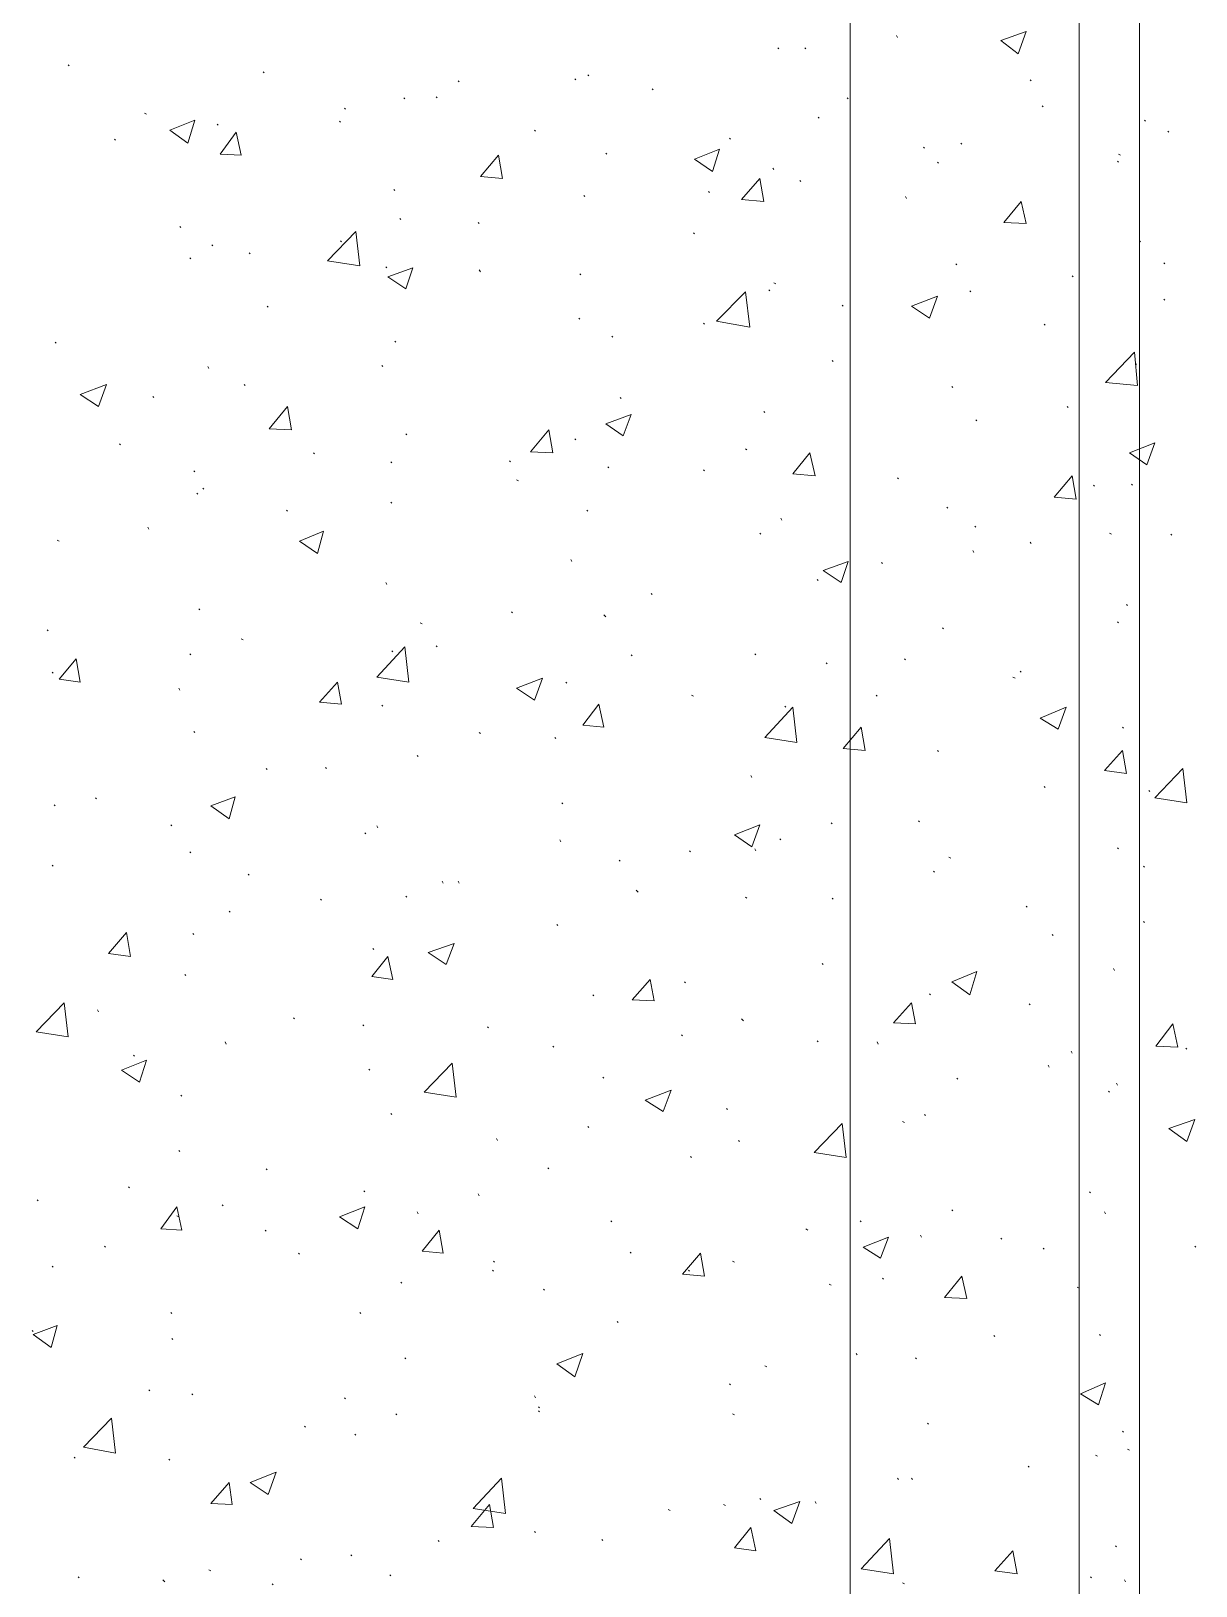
# Model space of a CAD drawing. Header units: millimetres. Extents: x 2928 to 3112, y 1220 to 1280.
# Drawn here: x 2978.7 to 2980.632, y 1243.07 to 1245.648 of the extents above; entities that cross this region are included whole.
import ezdxf

# ---------------------------------------------------------------- set-up
doc = ezdxf.new("R2010")
doc.units = ezdxf.units.MM

msp = doc.modelspace()

# ---------------------------------------------------------------- linework, layer by layer
at = {"color": 253, "linetype": 'Continuous', "lineweight": 5, "true_color": 0x9a9a9a}
for points in [[(2980.05854, 1262.93893), (2980.05854, 1240.41361), (2980.05854, 1240.41361)], [(2961.3116, 1241.9003), (2980.43854, 1241.9003), (2980.43854, 1247.74538), (2972.27343, 1247.74538), (2972.27343, 1256.61384), (2980.43854, 1256.61384), (2980.43854, 1261.45224), (2961.3116, 1261.45224), (2961.3116, 1249.1904)]]:
    msp.add_lwpolyline(points, dxfattribs=at)
msp.add_lwpolyline([(2941.98633, 1261.55224), (2980.53854, 1261.55224), (2980.53854, 1241.8003), (2941.98633, 1241.8003)], close=True, dxfattribs=at)
at = {"color": 92, "linetype": 'Continuous', "lineweight": 13, "true_color": 0x00b800}
for points in [[(2980.30854, 1245.63202), (2980.35021, 1245.64702), (2980.35021, 1245.64702)], [(2980.33687, 1245.61035), (2980.35021, 1245.64702), (2980.35021, 1245.64702)], [(2980.13687, 1245.63702), (2980.13521, 1245.64035), (2980.13521, 1245.64035)], [(2980.30854, 1245.63202), (2980.33687, 1245.61035), (2980.33687, 1245.61035)], [(2979.9402, 1245.61868), (2979.93854, 1245.62035), (2979.93854, 1245.62035)], [(2979.9852, 1245.61868), (2979.98354, 1245.62035), (2979.98354, 1245.62035)], [(2978.76352, 1245.59035), (2978.76185, 1245.59202), (2978.76185, 1245.59202)], [(2979.08686, 1245.57868), (2979.08519, 1245.58035), (2979.08519, 1245.58035)], [(2979.6252, 1245.57368), (2979.62353, 1245.57535), (2979.62353, 1245.57535)], [(2979.41019, 1245.56368), (2979.40853, 1245.56535), (2979.40853, 1245.56535)], [(2979.60353, 1245.56702), (2979.60186, 1245.56868), (2979.60186, 1245.56868)], [(2979.73187, 1245.55035), (2979.7302, 1245.55202), (2979.7302, 1245.55202)], [(2980.35854, 1245.56535), (2980.35687, 1245.56702), (2980.35687, 1245.56702)], [(2979.22186, 1245.51868), (2979.22019, 1245.52035), (2979.22019, 1245.52035)], [(2979.32019, 1245.53535), (2979.31853, 1245.53702), (2979.31853, 1245.53702)], [(2979.37353, 1245.53702), (2979.37186, 1245.53868), (2979.37186, 1245.53868)], [(2980.0552, 1245.53535), (2980.05354, 1245.53702), (2980.05354, 1245.53702)], [(2980.37854, 1245.52202), (2980.37688, 1245.52368), (2980.37688, 1245.52368)], [(2978.89185, 1245.51035), (2978.88852, 1245.51202), (2978.88852, 1245.51202)], [(2978.93019, 1245.48368), (2978.97186, 1245.50035), (2978.97186, 1245.50035)], [(2978.96019, 1245.46201), (2978.97186, 1245.50035), (2978.97186, 1245.50035)], [(2979.01019, 1245.49201), (2979.00852, 1245.49368), (2979.00852, 1245.49368)], [(2979.21353, 1245.49702), (2979.21186, 1245.49868), (2979.21186, 1245.49868)], [(2980.00687, 1245.50368), (2980.0052, 1245.50535), (2980.0052, 1245.50535)], [(2980.54854, 1245.49868), (2980.54688, 1245.50035), (2980.54688, 1245.50035)], [(2978.84019, 1245.46701), (2978.83852, 1245.46868), (2978.83852, 1245.46868)], [(2978.93019, 1245.48368), (2978.96019, 1245.46201), (2978.96019, 1245.46201)], [(2979.01352, 1245.44368), (2979.04019, 1245.48035), (2979.04019, 1245.48035)], [(2979.04852, 1245.44201), (2979.04019, 1245.48035), (2979.04019, 1245.48035)], [(2979.53686, 1245.48201), (2979.5352, 1245.48368), (2979.5352, 1245.48368)], [(2979.8602, 1245.46868), (2979.85853, 1245.47035), (2979.85853, 1245.47035)], [(2980.58688, 1245.48035), (2980.58521, 1245.48201), (2980.58521, 1245.48201)], [(2979.01352, 1245.44368), (2979.04852, 1245.44201), (2979.04852, 1245.44201)], [(2979.4452, 1245.40701), (2979.4752, 1245.44201), (2979.4752, 1245.44201)], [(2979.48186, 1245.40368), (2979.4752, 1245.44201), (2979.4752, 1245.44201)], [(2979.6552, 1245.44368), (2979.65353, 1245.44535), (2979.65353, 1245.44535)], [(2979.8002, 1245.43535), (2979.84187, 1245.45201), (2979.84187, 1245.45201)], [(2979.8302, 1245.41535), (2979.84187, 1245.45201), (2979.84187, 1245.45201)], [(2980.18187, 1245.45368), (2980.18021, 1245.45535), (2980.18021, 1245.45535)], [(2980.24354, 1245.46035), (2980.24187, 1245.46201), (2980.24187, 1245.46201)], [(2980.50688, 1245.44201), (2980.50354, 1245.44368), (2980.50354, 1245.44368)], [(2979.8002, 1245.43535), (2979.8302, 1245.41535), (2979.8302, 1245.41535)], [(2979.93187, 1245.41868), (2979.9302, 1245.42035), (2979.9302, 1245.42035)], [(2980.20521, 1245.42868), (2980.20354, 1245.43035), (2980.20354, 1245.43035)], [(2980.50354, 1245.43035), (2980.50188, 1245.43201), (2980.50188, 1245.43201)], [(2979.4452, 1245.40701), (2979.48186, 1245.40368), (2979.48186, 1245.40368)], [(2979.87853, 1245.36868), (2979.90854, 1245.40368), (2979.90854, 1245.40368)], [(2979.9152, 1245.36535), (2979.90854, 1245.40368), (2979.90854, 1245.40368)], [(2979.97687, 1245.39868), (2979.9752, 1245.40035), (2979.9752, 1245.40035)], [(2979.30353, 1245.38368), (2979.30186, 1245.38535), (2979.30186, 1245.38535)], [(2979.61853, 1245.37368), (2979.61686, 1245.37535), (2979.61686, 1245.37535)], [(2979.8252, 1245.38035), (2979.82353, 1245.38201), (2979.82353, 1245.38201)], [(2979.87853, 1245.36868), (2979.9152, 1245.36535), (2979.9152, 1245.36535)], [(2980.15187, 1245.37035), (2980.15021, 1245.37368), (2980.15021, 1245.37368)], [(2980.31354, 1245.33035), (2980.34187, 1245.36535), (2980.34187, 1245.36535)], [(2980.35021, 1245.32868), (2980.34187, 1245.36535), (2980.34187, 1245.36535)], [(2979.31353, 1245.33535), (2979.31186, 1245.33701), (2979.31186, 1245.33701)], [(2978.94852, 1245.32201), (2978.94685, 1245.32368), (2978.94685, 1245.32368)], [(2979.19186, 1245.26701), (2979.23853, 1245.31535), (2979.23853, 1245.31535)], [(2979.24519, 1245.25868), (2979.23853, 1245.31535), (2979.23853, 1245.31535)], [(2979.44353, 1245.32868), (2979.44186, 1245.33035), (2979.44186, 1245.33035)], [(2979.8002, 1245.31201), (2979.79853, 1245.31368), (2979.79853, 1245.31368)], [(2980.31354, 1245.33035), (2980.35021, 1245.32868), (2980.35021, 1245.32868)], [(2979.00186, 1245.29201), (2979.00019, 1245.29368), (2979.00019, 1245.29368)], [(2979.21519, 1245.29868), (2979.21353, 1245.30035), (2979.21353, 1245.30035)], [(2980.54021, 1245.29868), (2980.53854, 1245.30035), (2980.53854, 1245.30035)], [(2978.96519, 1245.27035), (2978.96352, 1245.27201), (2978.96352, 1245.27201)], [(2979.06352, 1245.27868), (2979.06186, 1245.28035), (2979.06186, 1245.28035)], [(2979.19186, 1245.26701), (2979.24519, 1245.25868), (2979.24519, 1245.25868)], [(2980.23521, 1245.26034), (2980.23354, 1245.26201), (2980.23354, 1245.26201)], [(2980.58021, 1245.26201), (2980.57854, 1245.26368), (2980.57854, 1245.26368)], [(2979.29019, 1245.25534), (2979.28853, 1245.25701), (2979.28853, 1245.25701)], [(2979.29186, 1245.24034), (2979.33353, 1245.25534), (2979.33353, 1245.25534)], [(2979.29186, 1245.24034), (2979.32186, 1245.22034), (2979.32186, 1245.22034)], [(2979.32186, 1245.22034), (2979.33353, 1245.25534), (2979.33353, 1245.25534)], [(2979.4452, 1245.24868), (2979.44353, 1245.25201), (2979.44353, 1245.25201)], [(2979.61186, 1245.24368), (2979.6102, 1245.24534), (2979.6102, 1245.24534)], [(2980.42854, 1245.24034), (2980.42688, 1245.24201), (2980.42688, 1245.24201)], [(2979.83687, 1245.16701), (2979.8852, 1245.21534), (2979.8852, 1245.21534)], [(2979.89187, 1245.15701), (2979.8852, 1245.21534), (2979.8852, 1245.21534)], [(2979.9252, 1245.21701), (2979.92354, 1245.21868), (2979.92354, 1245.21868)], [(2979.9352, 1245.22868), (2979.93187, 1245.23034), (2979.93187, 1245.23034)], [(2980.16021, 1245.19201), (2980.20354, 1245.20868), (2980.20354, 1245.20868)], [(2980.19021, 1245.17201), (2980.20354, 1245.20868), (2980.20354, 1245.20868)], [(2980.25854, 1245.21534), (2980.25687, 1245.21701), (2980.25687, 1245.21701)], [(2979.09352, 1245.19034), (2979.09186, 1245.19201), (2979.09186, 1245.19201)], [(2980.04687, 1245.19201), (2980.0452, 1245.19368), (2980.0452, 1245.19368)], [(2980.16021, 1245.19201), (2980.19021, 1245.17201), (2980.19021, 1245.17201)], [(2980.58021, 1245.20201), (2980.57854, 1245.20368), (2980.57854, 1245.20368)], [(2979.6102, 1245.17034), (2979.60853, 1245.17201), (2979.60853, 1245.17201)], [(2979.81687, 1245.16201), (2979.8152, 1245.16368), (2979.8152, 1245.16368)], [(2979.83687, 1245.16701), (2979.89187, 1245.15701), (2979.89187, 1245.15701)], [(2980.38188, 1245.16034), (2980.38021, 1245.16201), (2980.38021, 1245.16201)], [(2978.74185, 1245.13034), (2978.74019, 1245.13201), (2978.74019, 1245.13201)], [(2979.30519, 1245.13201), (2979.30353, 1245.13368), (2979.30353, 1245.13368)], [(2979.6652, 1245.14034), (2979.66353, 1245.14201), (2979.66353, 1245.14201)], [(2980.48188, 1245.06534), (2980.53021, 1245.11534), (2980.53021, 1245.11534)], [(2980.53521, 1245.06034), (2980.53021, 1245.11534), (2980.53021, 1245.11534)], [(2978.99519, 1245.08868), (2978.99352, 1245.09201), (2978.99352, 1245.09201)], [(2979.28353, 1245.09201), (2979.28186, 1245.09368), (2979.28186, 1245.09368)], [(2980.0302, 1245.10034), (2980.02854, 1245.10201), (2980.02854, 1245.10201)], [(2980.53354, 1245.09534), (2980.53188, 1245.09701), (2980.53188, 1245.09701)], [(2978.78185, 1245.04534), (2978.82519, 1245.06201), (2978.82519, 1245.06201)], [(2978.81185, 1245.02534), (2978.82519, 1245.06201), (2978.82519, 1245.06201)], [(2979.05519, 1245.06034), (2979.05352, 1245.06201), (2979.05352, 1245.06201)], [(2980.22854, 1245.05701), (2980.22687, 1245.05868), (2980.22687, 1245.05868)], [(2980.48188, 1245.06534), (2980.53521, 1245.06034), (2980.53521, 1245.06034)], [(2978.78185, 1245.04534), (2978.81185, 1245.02534), (2978.81185, 1245.02534)], [(2978.90352, 1245.04034), (2978.90185, 1245.04201), (2978.90185, 1245.04201)], [(2979.67853, 1245.03868), (2979.67687, 1245.04034), (2979.67687, 1245.04034)], [(2979.09519, 1244.98867), (2979.12519, 1245.02534), (2979.12519, 1245.02534)], [(2979.13186, 1244.98701), (2979.12519, 1245.02534), (2979.12519, 1245.02534)], [(2979.65353, 1244.99701), (2979.6952, 1245.01201), (2979.6952, 1245.01201)], [(2979.68187, 1244.97701), (2979.6952, 1245.01201), (2979.6952, 1245.01201)], [(2979.91687, 1245.01534), (2979.9152, 1245.01701), (2979.9152, 1245.01701)], [(2980.26854, 1245.00201), (2980.26687, 1245.00367), (2980.26687, 1245.00367)], [(2980.42021, 1245.02367), (2980.41854, 1245.02534), (2980.41854, 1245.02534)], [(2979.09519, 1244.98867), (2979.13186, 1244.98701), (2979.13186, 1244.98701)], [(2979.32353, 1244.97867), (2979.32186, 1244.98034), (2979.32186, 1244.98034)], [(2979.52853, 1244.95034), (2979.55853, 1244.98701), (2979.55853, 1244.98701)], [(2979.5652, 1244.94867), (2979.55853, 1244.98701), (2979.55853, 1244.98701)], [(2979.65353, 1244.99701), (2979.68187, 1244.97701), (2979.68187, 1244.97701)], [(2978.84852, 1244.96201), (2978.84685, 1244.96367), (2978.84685, 1244.96367)], [(2979.52853, 1244.95034), (2979.5652, 1244.94867), (2979.5652, 1244.94867)], [(2979.60353, 1244.97034), (2979.60186, 1244.97201), (2979.60186, 1244.97201)], [(2979.88687, 1244.95367), (2979.8852, 1244.95534), (2979.8852, 1244.95534)], [(2980.52188, 1244.94867), (2980.56354, 1244.96534), (2980.56354, 1244.96534)], [(2980.55021, 1244.92867), (2980.56354, 1244.96534), (2980.56354, 1244.96534)], [(2979.17019, 1244.94701), (2979.16852, 1244.94867), (2979.16852, 1244.94867)], [(2979.29853, 1244.93201), (2979.29686, 1244.93367), (2979.29686, 1244.93367)], [(2979.4952, 1244.93367), (2979.49353, 1244.93534), (2979.49353, 1244.93534)], [(2979.65853, 1244.92367), (2979.65686, 1244.92534), (2979.65686, 1244.92534)], [(2979.96354, 1244.91367), (2979.99187, 1244.94867), (2979.99187, 1244.94867)], [(2980.0002, 1244.91034), (2979.99187, 1244.94867), (2979.99187, 1244.94867)], [(2980.52188, 1244.94867), (2980.55021, 1244.92867), (2980.55021, 1244.92867)], [(2978.97186, 1244.91701), (2978.97019, 1244.91867), (2978.97019, 1244.91867)], [(2979.50853, 1244.90201), (2979.5052, 1244.90367), (2979.5052, 1244.90367)], [(2979.81687, 1244.91867), (2979.8152, 1244.92034), (2979.8152, 1244.92034)], [(2979.96354, 1244.91367), (2980.0002, 1244.91034), (2980.0002, 1244.91034)], [(2980.13854, 1244.90534), (2980.13687, 1244.90701), (2980.13687, 1244.90701)], [(2980.39688, 1244.87534), (2980.42688, 1244.91034), (2980.42688, 1244.91034)], [(2980.43354, 1244.87201), (2980.42688, 1244.91034), (2980.42688, 1244.91034)], [(2978.97686, 1244.88034), (2978.97519, 1244.88201), (2978.97519, 1244.88201)], [(2978.98686, 1244.88867), (2978.98519, 1244.89034), (2978.98519, 1244.89034)], [(2980.39688, 1244.87534), (2980.43354, 1244.87201), (2980.43354, 1244.87201)], [(2980.46354, 1244.89367), (2980.46188, 1244.89534), (2980.46188, 1244.89534)], [(2980.52688, 1244.89534), (2980.52521, 1244.89701), (2980.52521, 1244.89701)], [(2979.12519, 1244.85201), (2979.12352, 1244.85367), (2979.12352, 1244.85367)], [(2979.29853, 1244.86534), (2979.29686, 1244.86701), (2979.29686, 1244.86701)], [(2979.62353, 1244.85201), (2979.62186, 1244.85367), (2979.62186, 1244.85367)], [(2980.22021, 1244.85701), (2980.21854, 1244.85867), (2980.21854, 1244.85867)], [(2978.89519, 1244.82201), (2978.89352, 1244.82534), (2978.89352, 1244.82534)], [(2979.9452, 1244.83701), (2979.94354, 1244.84034), (2979.94354, 1244.84034)], [(2980.26687, 1244.82534), (2980.26521, 1244.82701), (2980.26521, 1244.82701)], [(2978.74685, 1244.80201), (2978.74352, 1244.80367), (2978.74352, 1244.80367)], [(2979.14519, 1244.80201), (2979.18519, 1244.81867), (2979.18519, 1244.81867)], [(2979.14519, 1244.80201), (2979.17519, 1244.782), (2979.17519, 1244.782)], [(2979.17519, 1244.782), (2979.18519, 1244.81867), (2979.18519, 1244.81867)], [(2979.9102, 1244.81367), (2979.90854, 1244.81534), (2979.90854, 1244.81534)], [(2980.35854, 1244.79867), (2980.35687, 1244.80034), (2980.35687, 1244.80034)], [(2980.49188, 1244.81367), (2980.48854, 1244.81534), (2980.48854, 1244.81534)], [(2980.59188, 1244.81201), (2980.59021, 1244.81367), (2980.59021, 1244.81367)], [(2979.59686, 1244.76867), (2979.5952, 1244.772), (2979.5952, 1244.772)], [(2980.26354, 1244.78367), (2980.26187, 1244.787), (2980.26187, 1244.787)], [(2980.01354, 1244.75367), (2980.0552, 1244.76867), (2980.0552, 1244.76867)], [(2980.01354, 1244.75367), (2980.04354, 1244.73367), (2980.04354, 1244.73367)], [(2980.04354, 1244.73367), (2980.0552, 1244.76867), (2980.0552, 1244.76867)], [(2980.11187, 1244.76534), (2980.1102, 1244.767), (2980.1102, 1244.767)], [(2979.29019, 1244.73034), (2979.28853, 1244.73367), (2979.28853, 1244.73367)], [(2980.0052, 1244.737), (2980.00354, 1244.73867), (2980.00354, 1244.73867)], [(2979.7302, 1244.71367), (2979.72853, 1244.71534), (2979.72853, 1244.71534)], [(2980.51854, 1244.69534), (2980.51688, 1244.697), (2980.51688, 1244.697)], [(2978.98019, 1244.68867), (2978.97852, 1244.69034), (2978.97852, 1244.69034)], [(2979.34853, 1244.66534), (2979.34519, 1244.667), (2979.34519, 1244.667)], [(2979.49853, 1244.68367), (2979.49686, 1244.68534), (2979.49686, 1244.68534)], [(2979.65353, 1244.677), (2979.6502, 1244.68034), (2979.6502, 1244.68034)], [(2980.50354, 1244.667), (2980.50188, 1244.66867), (2980.50188, 1244.66867)], [(2978.72852, 1244.65367), (2978.72685, 1244.65534), (2978.72685, 1244.65534)], [(2980.21354, 1244.657), (2980.21187, 1244.65867), (2980.21187, 1244.65867)], [(2978.96519, 1244.61367), (2978.96352, 1244.61534), (2978.96352, 1244.61534)], [(2979.05186, 1244.63867), (2979.04852, 1244.64034), (2979.04852, 1244.64034)], [(2979.27353, 1244.577), (2979.32019, 1244.627), (2979.32019, 1244.627)], [(2979.30019, 1244.61867), (2979.29853, 1244.62034), (2979.29853, 1244.62034)], [(2979.32686, 1244.56867), (2979.32019, 1244.627), (2979.32019, 1244.627)], [(2979.37353, 1244.627), (2979.37186, 1244.62867), (2979.37186, 1244.62867)], [(2979.90187, 1244.61367), (2979.9002, 1244.61534), (2979.9002, 1244.61534)], [(2978.74685, 1244.57367), (2978.77519, 1244.607), (2978.77519, 1244.607)], [(2978.78185, 1244.56867), (2978.77519, 1244.607), (2978.77519, 1244.607)], [(2979.69687, 1244.612), (2979.6952, 1244.61367), (2979.6952, 1244.61367)], [(2980.0202, 1244.59867), (2980.01854, 1244.60034), (2980.01854, 1244.60034)], [(2980.15021, 1244.60534), (2980.14854, 1244.607), (2980.14854, 1244.607)], [(2978.73685, 1244.58367), (2978.73519, 1244.58534), (2978.73519, 1244.58534)], [(2978.74685, 1244.57367), (2978.78185, 1244.56867), (2978.78185, 1244.56867)], [(2979.17852, 1244.53533), (2979.20853, 1244.56867), (2979.20853, 1244.56867)], [(2979.21519, 1244.532), (2979.20853, 1244.56867), (2979.20853, 1244.56867)], [(2979.27353, 1244.577), (2979.32686, 1244.56867), (2979.32686, 1244.56867)], [(2979.5052, 1244.55867), (2979.54853, 1244.57534), (2979.54853, 1244.57534)], [(2979.5352, 1244.53867), (2979.54853, 1244.57534), (2979.54853, 1244.57534)], [(2979.58853, 1244.567), (2979.58686, 1244.56867), (2979.58686, 1244.56867)], [(2980.33187, 1244.57534), (2980.32854, 1244.577), (2980.32854, 1244.577)], [(2980.34187, 1244.58534), (2980.34021, 1244.587), (2980.34021, 1244.587)], [(2978.94685, 1244.55533), (2978.94519, 1244.55867), (2978.94519, 1244.55867)], [(2979.5052, 1244.55867), (2979.5352, 1244.53867), (2979.5352, 1244.53867)], [(2979.79853, 1244.54533), (2979.7952, 1244.547), (2979.7952, 1244.547)], [(2980.10354, 1244.54533), (2980.10187, 1244.547), (2980.10187, 1244.547)], [(2979.17852, 1244.53533), (2979.21519, 1244.532), (2979.21519, 1244.532)], [(2979.28353, 1244.52867), (2979.28186, 1244.53033), (2979.28186, 1244.53033)], [(2979.6152, 1244.497), (2979.64186, 1244.532), (2979.64186, 1244.532)], [(2979.6502, 1244.49367), (2979.64186, 1244.532), (2979.64186, 1244.532)], [(2979.91687, 1244.477), (2979.96354, 1244.527), (2979.96354, 1244.527)], [(2979.95187, 1244.527), (2979.9502, 1244.52867), (2979.9502, 1244.52867)], [(2979.9702, 1244.46867), (2979.96354, 1244.527), (2979.96354, 1244.527)], [(2980.37354, 1244.50867), (2980.41688, 1244.527), (2980.41688, 1244.527)], [(2980.40354, 1244.49033), (2980.41688, 1244.527), (2980.41688, 1244.527)], [(2978.97186, 1244.48533), (2978.97019, 1244.487), (2978.97019, 1244.487)], [(2979.6152, 1244.497), (2979.6502, 1244.49367), (2979.6502, 1244.49367)], [(2980.04687, 1244.45867), (2980.07687, 1244.49367), (2980.07687, 1244.49367)], [(2980.08354, 1244.45533), (2980.07687, 1244.49367), (2980.07687, 1244.49367)], [(2980.37354, 1244.50867), (2980.40354, 1244.49033), (2980.40354, 1244.49033)], [(2980.51188, 1244.492), (2980.51021, 1244.49367), (2980.51021, 1244.49367)], [(2979.4452, 1244.48367), (2979.44353, 1244.48533), (2979.44353, 1244.48533)], [(2979.5702, 1244.47533), (2979.56853, 1244.477), (2979.56853, 1244.477)], [(2979.91687, 1244.477), (2979.9702, 1244.46867), (2979.9702, 1244.46867)], [(2979.34186, 1244.44533), (2979.34019, 1244.447), (2979.34019, 1244.447)], [(2980.04687, 1244.45867), (2980.08354, 1244.45533), (2980.08354, 1244.45533)], [(2980.20521, 1244.45367), (2980.20354, 1244.45533), (2980.20354, 1244.45533)], [(2980.48021, 1244.422), (2980.51021, 1244.45533), (2980.51021, 1244.45533)], [(2980.51688, 1244.417), (2980.51021, 1244.45533), (2980.51021, 1244.45533)], [(2979.09186, 1244.42367), (2979.09019, 1244.42533), (2979.09019, 1244.42533)], [(2979.19019, 1244.42533), (2979.18852, 1244.427), (2979.18852, 1244.427)], [(2979.8952, 1244.41033), (2979.89353, 1244.41367), (2979.89353, 1244.41367)], [(2980.48021, 1244.422), (2980.51688, 1244.417), (2980.51688, 1244.417)], [(2980.56354, 1244.377), (2980.61021, 1244.42533), (2980.61021, 1244.42533)], [(2980.61688, 1244.36867), (2980.61021, 1244.42533), (2980.61021, 1244.42533)], [(2980.38188, 1244.39367), (2980.38021, 1244.39533), (2980.38021, 1244.39533)], [(2980.55521, 1244.387), (2980.55354, 1244.38867), (2980.55354, 1244.38867)], [(2978.74019, 1244.36367), (2978.73852, 1244.36533), (2978.73852, 1244.36533)], [(2978.80852, 1244.37533), (2978.80685, 1244.377), (2978.80685, 1244.377)], [(2978.99852, 1244.36367), (2979.03852, 1244.37867), (2979.03852, 1244.37867)], [(2978.99852, 1244.36367), (2979.02852, 1244.342), (2979.02852, 1244.342)], [(2979.02852, 1244.342), (2979.03852, 1244.37867), (2979.03852, 1244.37867)], [(2979.58186, 1244.367), (2979.5802, 1244.36867), (2979.5802, 1244.36867)], [(2980.56354, 1244.377), (2980.61688, 1244.36867), (2980.61688, 1244.36867)], [(2978.93352, 1244.33033), (2978.93185, 1244.332), (2978.93185, 1244.332)], [(2979.86687, 1244.31533), (2979.90854, 1244.332), (2979.90854, 1244.332)], [(2979.8952, 1244.29533), (2979.90854, 1244.332), (2979.90854, 1244.332)], [(2980.02854, 1244.33367), (2980.02687, 1244.33533), (2980.02687, 1244.33533)], [(2980.17354, 1244.337), (2980.17187, 1244.33867), (2980.17187, 1244.33867)], [(2979.25519, 1244.317), (2979.25353, 1244.31866), (2979.25353, 1244.31866)], [(2979.27519, 1244.327), (2979.27353, 1244.33033), (2979.27353, 1244.33033)], [(2979.57853, 1244.30366), (2979.57686, 1244.307), (2979.57686, 1244.307)], [(2979.86687, 1244.31533), (2979.8952, 1244.29533), (2979.8952, 1244.29533)], [(2979.94354, 1244.307), (2979.94187, 1244.30866), (2979.94187, 1244.30866)], [(2978.96519, 1244.28533), (2978.96352, 1244.287), (2978.96352, 1244.287)], [(2979.79353, 1244.287), (2979.79187, 1244.28866), (2979.79187, 1244.28866)], [(2979.90187, 1244.28866), (2979.9002, 1244.292), (2979.9002, 1244.292)], [(2980.50354, 1244.292), (2980.50188, 1244.29366), (2980.50188, 1244.29366)], [(2978.73685, 1244.26366), (2978.73519, 1244.26533), (2978.73519, 1244.26533)], [(2979.67687, 1244.272), (2979.6752, 1244.27366), (2979.6752, 1244.27366)], [(2980.19854, 1244.25366), (2980.19687, 1244.25533), (2980.19687, 1244.25533)], [(2980.22521, 1244.277), (2980.22187, 1244.27866), (2980.22187, 1244.27866)], [(2980.54688, 1244.262), (2980.54521, 1244.26366), (2980.54521, 1244.26366)], [(2979.06186, 1244.24866), (2979.06019, 1244.25033), (2979.06019, 1244.25033)], [(2979.38353, 1244.23533), (2979.38186, 1244.23866), (2979.38186, 1244.23866)], [(2979.41019, 1244.23533), (2979.40853, 1244.23866), (2979.40853, 1244.23866)], [(2979.18186, 1244.207), (2979.18019, 1244.20866), (2979.18019, 1244.20866)], [(2979.32353, 1244.212), (2979.32186, 1244.21366), (2979.32186, 1244.21366)], [(2979.70687, 1244.22033), (2979.70353, 1244.22366), (2979.70353, 1244.22366)], [(2979.88687, 1244.21033), (2979.8852, 1244.212), (2979.8852, 1244.212)], [(2980.0302, 1244.20866), (2980.02854, 1244.21033), (2980.02854, 1244.21033)], [(2979.03019, 1244.187), (2979.02852, 1244.18866), (2979.02852, 1244.18866)], [(2980.35187, 1244.19533), (2980.35021, 1244.197), (2980.35021, 1244.197)], [(2978.82852, 1244.11866), (2978.85852, 1244.15366), (2978.85852, 1244.15366)], [(2978.86519, 1244.11366), (2978.85852, 1244.15366), (2978.85852, 1244.15366)], [(2978.97019, 1244.15033), (2978.96852, 1244.152), (2978.96852, 1244.152)], [(2979.57353, 1244.16533), (2979.57186, 1244.167), (2979.57186, 1244.167)], [(2980.54688, 1244.17033), (2980.54521, 1244.172), (2980.54521, 1244.172)], [(2979.26853, 1244.12533), (2979.26686, 1244.127), (2979.26686, 1244.127)], [(2979.35853, 1244.12033), (2979.40186, 1244.13533), (2979.40186, 1244.13533)], [(2979.38853, 1244.10033), (2979.40186, 1244.13533), (2979.40186, 1244.13533)], [(2980.39521, 1244.14866), (2980.39354, 1244.15033), (2980.39354, 1244.15033)], [(2978.82852, 1244.11866), (2978.86519, 1244.11366), (2978.86519, 1244.11366)], [(2979.26519, 1244.08033), (2979.29186, 1244.11366), (2979.29186, 1244.11366)], [(2979.30019, 1244.07533), (2979.29186, 1244.11366), (2979.29186, 1244.11366)], [(2979.35853, 1244.12033), (2979.38853, 1244.10033), (2979.38853, 1244.10033)], [(2980.01354, 1244.10033), (2980.01187, 1244.102), (2980.01187, 1244.102)], [(2978.95685, 1244.08199), (2978.95519, 1244.08366), (2978.95519, 1244.08366)], [(2979.26519, 1244.08033), (2979.30019, 1244.07533), (2979.30019, 1244.07533)], [(2979.69687, 1244.04199), (2979.72687, 1244.07533), (2979.72687, 1244.07533)], [(2979.73353, 1244.04033), (2979.72687, 1244.07533), (2979.72687, 1244.07533)], [(2980.22687, 1244.07199), (2980.26854, 1244.08866), (2980.26854, 1244.08866)], [(2980.25687, 1244.05033), (2980.26854, 1244.08866), (2980.26854, 1244.08866)], [(2980.49688, 1244.09033), (2980.49521, 1244.09366), (2980.49521, 1244.09366)], [(2979.63353, 1244.04866), (2979.63186, 1244.05033), (2979.63186, 1244.05033)], [(2979.7852, 1244.07033), (2979.78353, 1244.07199), (2979.78353, 1244.07199)], [(2980.19187, 1244.05033), (2980.19021, 1244.05199), (2980.19021, 1244.05199)], [(2980.22687, 1244.07199), (2980.25687, 1244.05033), (2980.25687, 1244.05033)], [(2978.70852, 1243.98866), (2978.75519, 1244.03699), (2978.75519, 1244.03699)], [(2978.76185, 1243.98033), (2978.75519, 1244.03699), (2978.75519, 1244.03699)], [(2978.81185, 1244.02199), (2978.81019, 1244.02533), (2978.81019, 1244.02533)], [(2979.69687, 1244.04199), (2979.73353, 1244.04033), (2979.73353, 1244.04033)], [(2980.13021, 1244.00366), (2980.16021, 1244.03699), (2980.16021, 1244.03699)], [(2980.16687, 1244.00199), (2980.16021, 1244.03699), (2980.16021, 1244.03699)], [(2980.35687, 1244.03366), (2980.35521, 1244.03533), (2980.35521, 1244.03533)], [(2979.13686, 1244.01033), (2979.13519, 1244.01199), (2979.13519, 1244.01199)], [(2979.25186, 1243.99866), (2979.25019, 1244.00033), (2979.25019, 1244.00033)], [(2979.45853, 1243.99533), (2979.45686, 1243.99699), (2979.45686, 1243.99699)], [(2979.88187, 1244.00699), (2979.87853, 1244.01033), (2979.87853, 1244.01033)], [(2980.13021, 1244.00366), (2980.16687, 1244.00199), (2980.16687, 1244.00199)], [(2980.56521, 1243.96533), (2980.59354, 1244.00199), (2980.59354, 1244.00199)], [(2980.60188, 1243.96366), (2980.59354, 1244.00199), (2980.59354, 1244.00199)], [(2978.70852, 1243.98866), (2978.76185, 1243.98033), (2978.76185, 1243.98033)], [(2979.02352, 1243.96866), (2979.02186, 1243.97199), (2979.02186, 1243.97199)], [(2979.7802, 1243.98199), (2979.77853, 1243.98366), (2979.77853, 1243.98366)], [(2980.0052, 1243.97199), (2980.00354, 1243.97366), (2980.00354, 1243.97366)], [(2980.1052, 1243.96866), (2980.10354, 1243.97199), (2980.10354, 1243.97199)], [(2978.87185, 1243.94866), (2978.87019, 1243.95033), (2978.87019, 1243.95033)], [(2979.56686, 1243.96366), (2979.5652, 1243.96533), (2979.5652, 1243.96533)], [(2980.42688, 1243.95366), (2980.42521, 1243.95699), (2980.42521, 1243.95699)], [(2980.56521, 1243.96533), (2980.60188, 1243.96366), (2980.60188, 1243.96366)], [(2980.61688, 1243.96033), (2980.61521, 1243.96199), (2980.61521, 1243.96199)], [(2978.85019, 1243.92533), (2978.89185, 1243.94199), (2978.89185, 1243.94199)], [(2978.85019, 1243.92533), (2978.88019, 1243.90533), (2978.88019, 1243.90533)], [(2978.88019, 1243.90533), (2978.89185, 1243.94199), (2978.89185, 1243.94199)], [(2979.26186, 1243.92533), (2979.26019, 1243.92699), (2979.26019, 1243.92699)], [(2979.35186, 1243.88866), (2979.39853, 1243.93699), (2979.39853, 1243.93699)], [(2979.40519, 1243.88033), (2979.39853, 1243.93699), (2979.39853, 1243.93699)], [(2980.38854, 1243.93033), (2980.38688, 1243.93366), (2980.38688, 1243.93366)], [(2979.6502, 1243.91199), (2979.64853, 1243.91366), (2979.64853, 1243.91366)], [(2980.23687, 1243.91033), (2980.23521, 1243.91199), (2980.23521, 1243.91199)], [(2980.50188, 1243.90033), (2980.50021, 1243.90366), (2980.50021, 1243.90366)], [(2978.95019, 1243.88199), (2978.94852, 1243.88366), (2978.94852, 1243.88366)], [(2979.35186, 1243.88866), (2979.40519, 1243.88033), (2979.40519, 1243.88033)], [(2979.71853, 1243.87533), (2979.76187, 1243.89199), (2979.76187, 1243.89199)], [(2979.71853, 1243.87533), (2979.74853, 1243.85699), (2979.74853, 1243.85699)], [(2979.74853, 1243.85699), (2979.76187, 1243.89199), (2979.76187, 1243.89199)], [(2980.48854, 1243.88866), (2980.48688, 1243.89033), (2980.48688, 1243.89033)], [(2979.29853, 1243.85199), (2979.29686, 1243.85366), (2979.29686, 1243.85366)], [(2979.8552, 1243.86032), (2979.85353, 1243.86199), (2979.85353, 1243.86199)], [(2980.18354, 1243.85032), (2980.18187, 1243.85199), (2980.18187, 1243.85199)], [(2980.58688, 1243.82866), (2980.63021, 1243.84366), (2980.63021, 1243.84366)], [(2980.61688, 1243.80699), (2980.63021, 1243.84366), (2980.63021, 1243.84366)], [(2979.6252, 1243.83032), (2979.62353, 1243.83199), (2979.62353, 1243.83199)], [(2979.99854, 1243.78866), (2980.0452, 1243.83699), (2980.0452, 1243.83699)], [(2980.05187, 1243.78032), (2980.0452, 1243.83699), (2980.0452, 1243.83699)], [(2980.14854, 1243.83866), (2980.14521, 1243.84032), (2980.14521, 1243.84032)], [(2980.58688, 1243.82866), (2980.61688, 1243.80699), (2980.61688, 1243.80699)], [(2978.94685, 1243.79032), (2978.94519, 1243.79199), (2978.94519, 1243.79199)], [(2979.47353, 1243.80866), (2979.47186, 1243.81199), (2979.47186, 1243.81199)], [(2979.8752, 1243.80699), (2979.87353, 1243.80866), (2979.87353, 1243.80866)], [(2979.7952, 1243.78032), (2979.79353, 1243.78199), (2979.79353, 1243.78199)], [(2979.99854, 1243.78866), (2980.05187, 1243.78032), (2980.05187, 1243.78032)], [(2979.09186, 1243.76032), (2979.09019, 1243.76199), (2979.09019, 1243.76199)], [(2979.55853, 1243.76199), (2979.55686, 1243.76366), (2979.55686, 1243.76366)], [(2978.86352, 1243.73032), (2978.86185, 1243.73199), (2978.86185, 1243.73199)], [(2979.25353, 1243.72366), (2979.25186, 1243.72532), (2979.25186, 1243.72532)], [(2979.44353, 1243.71699), (2979.44186, 1243.72032), (2979.44186, 1243.72032)], [(2980.45688, 1243.72199), (2980.45521, 1243.72366), (2980.45521, 1243.72366)], [(2978.71185, 1243.70866), (2978.71018, 1243.71032), (2978.71018, 1243.71032)], [(2978.91519, 1243.66199), (2978.94185, 1243.69866), (2978.94185, 1243.69866)], [(2978.95019, 1243.66032), (2978.94185, 1243.69866), (2978.94185, 1243.69866)], [(2979.01852, 1243.70032), (2979.01686, 1243.70199), (2979.01686, 1243.70199)], [(2979.21186, 1243.68199), (2979.25353, 1243.69866), (2979.25353, 1243.69866)], [(2979.24186, 1243.66199), (2979.25353, 1243.69866), (2979.25353, 1243.69866)], [(2979.34186, 1243.68699), (2979.34019, 1243.69032), (2979.34019, 1243.69032)], [(2980.22854, 1243.69199), (2980.22687, 1243.69366), (2980.22687, 1243.69366)], [(2980.48188, 1243.68699), (2980.48021, 1243.69032), (2980.48021, 1243.69032)], [(2978.91519, 1243.66199), (2978.95019, 1243.66032), (2978.95019, 1243.66032)], [(2978.94519, 1243.68199), (2978.94185, 1243.68366), (2978.94185, 1243.68366)], [(2979.21186, 1243.68199), (2979.24186, 1243.66199), (2979.24186, 1243.66199)], [(2979.66353, 1243.67366), (2979.66187, 1243.67532), (2979.66187, 1243.67532)], [(2979.98854, 1243.66032), (2979.9852, 1243.66199), (2979.9852, 1243.66199)], [(2980.07687, 1243.67366), (2980.0752, 1243.67532), (2980.0752, 1243.67532)], [(2979.09019, 1243.65866), (2979.08852, 1243.66032), (2979.08852, 1243.66032)], [(2979.34853, 1243.62532), (2979.37686, 1243.66032), (2979.37686, 1243.66032)], [(2979.38353, 1243.62199), (2979.37686, 1243.66032), (2979.37686, 1243.66032)], [(2980.0802, 1243.63199), (2980.12187, 1243.64866), (2980.12187, 1243.64866)], [(2980.10854, 1243.61365), (2980.12187, 1243.64866), (2980.12187, 1243.64866)], [(2980.17687, 1243.64866), (2980.17521, 1243.65199), (2980.17521, 1243.65199)], [(2980.31021, 1243.64532), (2980.30854, 1243.64699), (2980.30854, 1243.64699)], [(2978.82352, 1243.63199), (2978.82185, 1243.63366), (2978.82185, 1243.63366)], [(2979.14519, 1243.62032), (2979.14352, 1243.62199), (2979.14352, 1243.62199)], [(2979.34853, 1243.62532), (2979.38353, 1243.62199), (2979.38353, 1243.62199)], [(2979.6952, 1243.62199), (2979.69353, 1243.62365), (2979.69353, 1243.62365)], [(2979.7802, 1243.58699), (2979.8102, 1243.62199), (2979.8102, 1243.62199)], [(2979.81687, 1243.58365), (2979.8102, 1243.62199), (2979.8102, 1243.62199)], [(2980.0802, 1243.63199), (2980.10854, 1243.61365), (2980.10854, 1243.61365)], [(2980.38021, 1243.62866), (2980.37854, 1243.63032), (2980.37854, 1243.63032)], [(2980.63188, 1243.63199), (2980.63021, 1243.63366), (2980.63021, 1243.63366)], [(2978.73685, 1243.59865), (2978.73519, 1243.60032), (2978.73519, 1243.60032)], [(2979.46686, 1243.59199), (2979.4652, 1243.59365), (2979.4652, 1243.59365)], [(2979.46853, 1243.60699), (2979.46686, 1243.60865), (2979.46686, 1243.60865)], [(2979.7802, 1243.58699), (2979.81687, 1243.58365), (2979.81687, 1243.58365)], [(2979.79187, 1243.59199), (2979.7902, 1243.59365), (2979.7902, 1243.59365)], [(2979.86687, 1243.60699), (2979.86353, 1243.60865), (2979.86353, 1243.60865)], [(2979.31519, 1243.57199), (2979.31353, 1243.57365), (2979.31353, 1243.57365)], [(2979.55186, 1243.56032), (2979.5502, 1243.56199), (2979.5502, 1243.56199)], [(2980.02687, 1243.56865), (2980.02354, 1243.57032), (2980.02354, 1243.57032)], [(2980.11354, 1243.57865), (2980.11187, 1243.58032), (2980.11187, 1243.58032)], [(2980.21521, 1243.54865), (2980.24354, 1243.58365), (2980.24354, 1243.58365)], [(2980.25187, 1243.54699), (2980.24354, 1243.58365), (2980.24354, 1243.58365)], [(2980.43854, 1243.56365), (2980.43521, 1243.56532), (2980.43521, 1243.56532)], [(2980.21521, 1243.54865), (2980.25187, 1243.54699), (2980.25187, 1243.54699)], [(2978.93352, 1243.52199), (2978.93185, 1243.52365), (2978.93185, 1243.52365)], [(2979.24686, 1243.52199), (2979.24519, 1243.52365), (2979.24519, 1243.52365)], [(2979.67353, 1243.50699), (2979.67187, 1243.50865), (2979.67187, 1243.50865)], [(2978.70352, 1243.49199), (2978.70185, 1243.49365), (2978.70185, 1243.49365)], [(2978.70352, 1243.48699), (2978.74352, 1243.50199), (2978.74352, 1243.50199)], [(2978.70352, 1243.48699), (2978.73352, 1243.46532), (2978.73352, 1243.46532)], [(2978.73352, 1243.46532), (2978.74352, 1243.50199), (2978.74352, 1243.50199)], [(2980.29854, 1243.48365), (2980.29687, 1243.48532), (2980.29687, 1243.48532)], [(2980.47354, 1243.48532), (2980.47188, 1243.48699), (2980.47188, 1243.48699)], [(2978.93519, 1243.47865), (2978.93352, 1243.48032), (2978.93352, 1243.48032)], [(2979.57186, 1243.43865), (2979.6152, 1243.45532), (2979.6152, 1243.45532)], [(2979.60186, 1243.41699), (2979.6152, 1243.45532), (2979.6152, 1243.45532)], [(2980.0702, 1243.45365), (2980.06854, 1243.45532), (2980.06854, 1243.45532)], [(2979.32186, 1243.44699), (2979.32019, 1243.44865), (2979.32019, 1243.44865)], [(2979.57186, 1243.43865), (2979.60186, 1243.41699), (2979.60186, 1243.41699)], [(2979.9202, 1243.43365), (2979.91687, 1243.43532), (2979.91687, 1243.43532)], [(2980.16854, 1243.44699), (2980.16687, 1243.44865), (2980.16687, 1243.44865)], [(2979.8602, 1243.40365), (2979.85853, 1243.40532), (2979.85853, 1243.40532)], [(2980.44021, 1243.38865), (2980.48188, 1243.40699), (2980.48188, 1243.40699)], [(2980.47021, 1243.37032), (2980.48188, 1243.40699), (2980.48188, 1243.40699)], [(2978.89685, 1243.39365), (2978.89519, 1243.39532), (2978.89519, 1243.39532)], [(2978.96852, 1243.38698), (2978.96686, 1243.38865), (2978.96686, 1243.38865)], [(2979.22186, 1243.38032), (2979.22019, 1243.38198), (2979.22019, 1243.38198)], [(2979.53686, 1243.38198), (2979.5352, 1243.38532), (2979.5352, 1243.38532)], [(2980.44021, 1243.38865), (2980.47021, 1243.37032), (2980.47021, 1243.37032)], [(2979.30686, 1243.35365), (2979.30519, 1243.35532), (2979.30519, 1243.35532)], [(2979.54353, 1243.36532), (2979.54186, 1243.36698), (2979.54186, 1243.36698)], [(2979.54353, 1243.35865), (2979.54186, 1243.36032), (2979.54186, 1243.36032)], [(2979.86687, 1243.35365), (2979.86353, 1243.35532), (2979.86353, 1243.35532)], [(2978.78685, 1243.30032), (2978.83352, 1243.34865), (2978.83352, 1243.34865)], [(2978.84019, 1243.29032), (2978.83352, 1243.34865), (2978.83352, 1243.34865)], [(2979.15519, 1243.33365), (2979.15352, 1243.33532), (2979.15352, 1243.33532)], [(2980.18854, 1243.33865), (2980.18687, 1243.34032), (2980.18687, 1243.34032)], [(2980.51188, 1243.32532), (2980.51021, 1243.32698), (2980.51021, 1243.32698)], [(2979.23853, 1243.32032), (2979.23686, 1243.32198), (2979.23686, 1243.32198)], [(2978.77352, 1243.28198), (2978.77185, 1243.28365), (2978.77185, 1243.28365)], [(2978.78685, 1243.30032), (2978.84019, 1243.29032), (2978.84019, 1243.29032)], [(2978.93019, 1243.27865), (2978.92852, 1243.28032), (2978.92852, 1243.28032)], [(2980.46854, 1243.28532), (2980.46521, 1243.28698), (2980.46521, 1243.28698)], [(2980.52188, 1243.29532), (2980.51854, 1243.29698), (2980.51854, 1243.29698)], [(2979.06352, 1243.24198), (2979.10686, 1243.25865), (2979.10686, 1243.25865)], [(2979.09352, 1243.22198), (2979.10686, 1243.25865), (2979.10686, 1243.25865)], [(2980.35521, 1243.26698), (2980.35354, 1243.26865), (2980.35354, 1243.26865)], [(2978.99852, 1243.20698), (2979.02852, 1243.24198), (2979.02852, 1243.24198)], [(2979.03352, 1243.20532), (2979.02852, 1243.24198), (2979.02852, 1243.24198)], [(2979.06352, 1243.24198), (2979.09352, 1243.22198), (2979.09352, 1243.22198)], [(2979.43353, 1243.19865), (2979.4802, 1243.24865), (2979.4802, 1243.24865)], [(2979.48686, 1243.19032), (2979.4802, 1243.24865), (2979.4802, 1243.24865)], [(2980.13854, 1243.24698), (2980.13687, 1243.24865), (2980.13687, 1243.24865)], [(2980.16187, 1243.24698), (2980.16021, 1243.24865), (2980.16021, 1243.24865)], [(2978.99852, 1243.20698), (2979.03352, 1243.20532), (2979.03352, 1243.20532)], [(2979.4302, 1243.16865), (2979.4602, 1243.20532), (2979.4602, 1243.20532)], [(2979.43353, 1243.19865), (2979.48686, 1243.19032), (2979.48686, 1243.19032)], [(2979.46686, 1243.16698), (2979.4602, 1243.20532), (2979.4602, 1243.20532)], [(2979.85187, 1243.20365), (2979.84853, 1243.20532), (2979.84853, 1243.20532)], [(2979.9102, 1243.21365), (2979.90854, 1243.21532), (2979.90854, 1243.21532)], [(2979.93187, 1243.19532), (2979.9752, 1243.21032), (2979.9752, 1243.21032)], [(2979.96187, 1243.17365), (2979.9752, 1243.21032), (2979.9752, 1243.21032)], [(2980.00187, 1243.20698), (2980.0002, 1243.21032), (2980.0002, 1243.21032)], [(2979.7602, 1243.19532), (2979.75687, 1243.19698), (2979.75687, 1243.19698)], [(2979.93187, 1243.19532), (2979.96187, 1243.17365), (2979.96187, 1243.17365)], [(2979.4302, 1243.16865), (2979.46686, 1243.16698), (2979.46686, 1243.16698)], [(2979.53686, 1243.15865), (2979.5352, 1243.16031), (2979.5352, 1243.16031)], [(2979.64853, 1243.14531), (2979.64686, 1243.14698), (2979.64686, 1243.14698)], [(2979.86687, 1243.13365), (2979.89353, 1243.16698), (2979.89353, 1243.16698)], [(2979.90187, 1243.12865), (2979.89353, 1243.16698), (2979.89353, 1243.16698)], [(2980.07687, 1243.09865), (2980.12354, 1243.14865), (2980.12354, 1243.14865)], [(2980.13021, 1243.09031), (2980.12354, 1243.14865), (2980.12354, 1243.14865)], [(2979.23186, 1243.12031), (2979.23019, 1243.12198), (2979.23019, 1243.12198)], [(2979.37686, 1243.14365), (2979.37519, 1243.14531), (2979.37519, 1243.14531)], [(2979.86687, 1243.13365), (2979.90187, 1243.12865), (2979.90187, 1243.12865)], [(2980.29854, 1243.09531), (2980.32854, 1243.12865), (2980.32854, 1243.12865)], [(2980.33521, 1243.09031), (2980.32854, 1243.12865), (2980.32854, 1243.12865)], [(2980.50021, 1243.13531), (2980.49854, 1243.13698), (2980.49854, 1243.13698)], [(2978.99852, 1243.09531), (2978.99519, 1243.09698), (2978.99519, 1243.09698)], [(2979.14852, 1243.11365), (2979.14686, 1243.11531), (2979.14686, 1243.11531)], [(2980.07687, 1243.09865), (2980.13021, 1243.09031), (2980.13021, 1243.09031)], [(2980.29854, 1243.09531), (2980.33521, 1243.09031), (2980.33521, 1243.09031)], [(2978.78019, 1243.08365), (2978.77852, 1243.08531), (2978.77852, 1243.08531)], [(2978.92185, 1243.07698), (2978.91852, 1243.08031), (2978.91852, 1243.08031)], [(2979.10186, 1243.07198), (2979.10019, 1243.07365), (2979.10019, 1243.07365)], [(2979.29686, 1243.08698), (2979.29519, 1243.08865), (2979.29519, 1243.08865)], [(2980.14854, 1243.07365), (2980.14521, 1243.07531), (2980.14521, 1243.07531)], [(2980.45854, 1243.08365), (2980.45688, 1243.08531), (2980.45688, 1243.08531)], [(2980.51521, 1243.07698), (2980.51354, 1243.08031), (2980.51354, 1243.08031)]]:
    msp.add_lwpolyline(points, dxfattribs=at)

doc.saveas('drawing.dxf')
